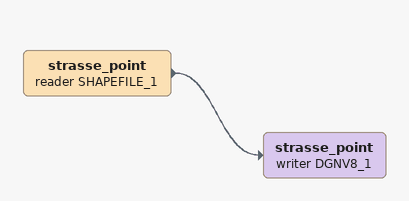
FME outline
strasse_point (reader SHAPEFILE_1)
    -> strasse_point (writer DGNV8_1)
strasse_point (writer DGNV8_1)
